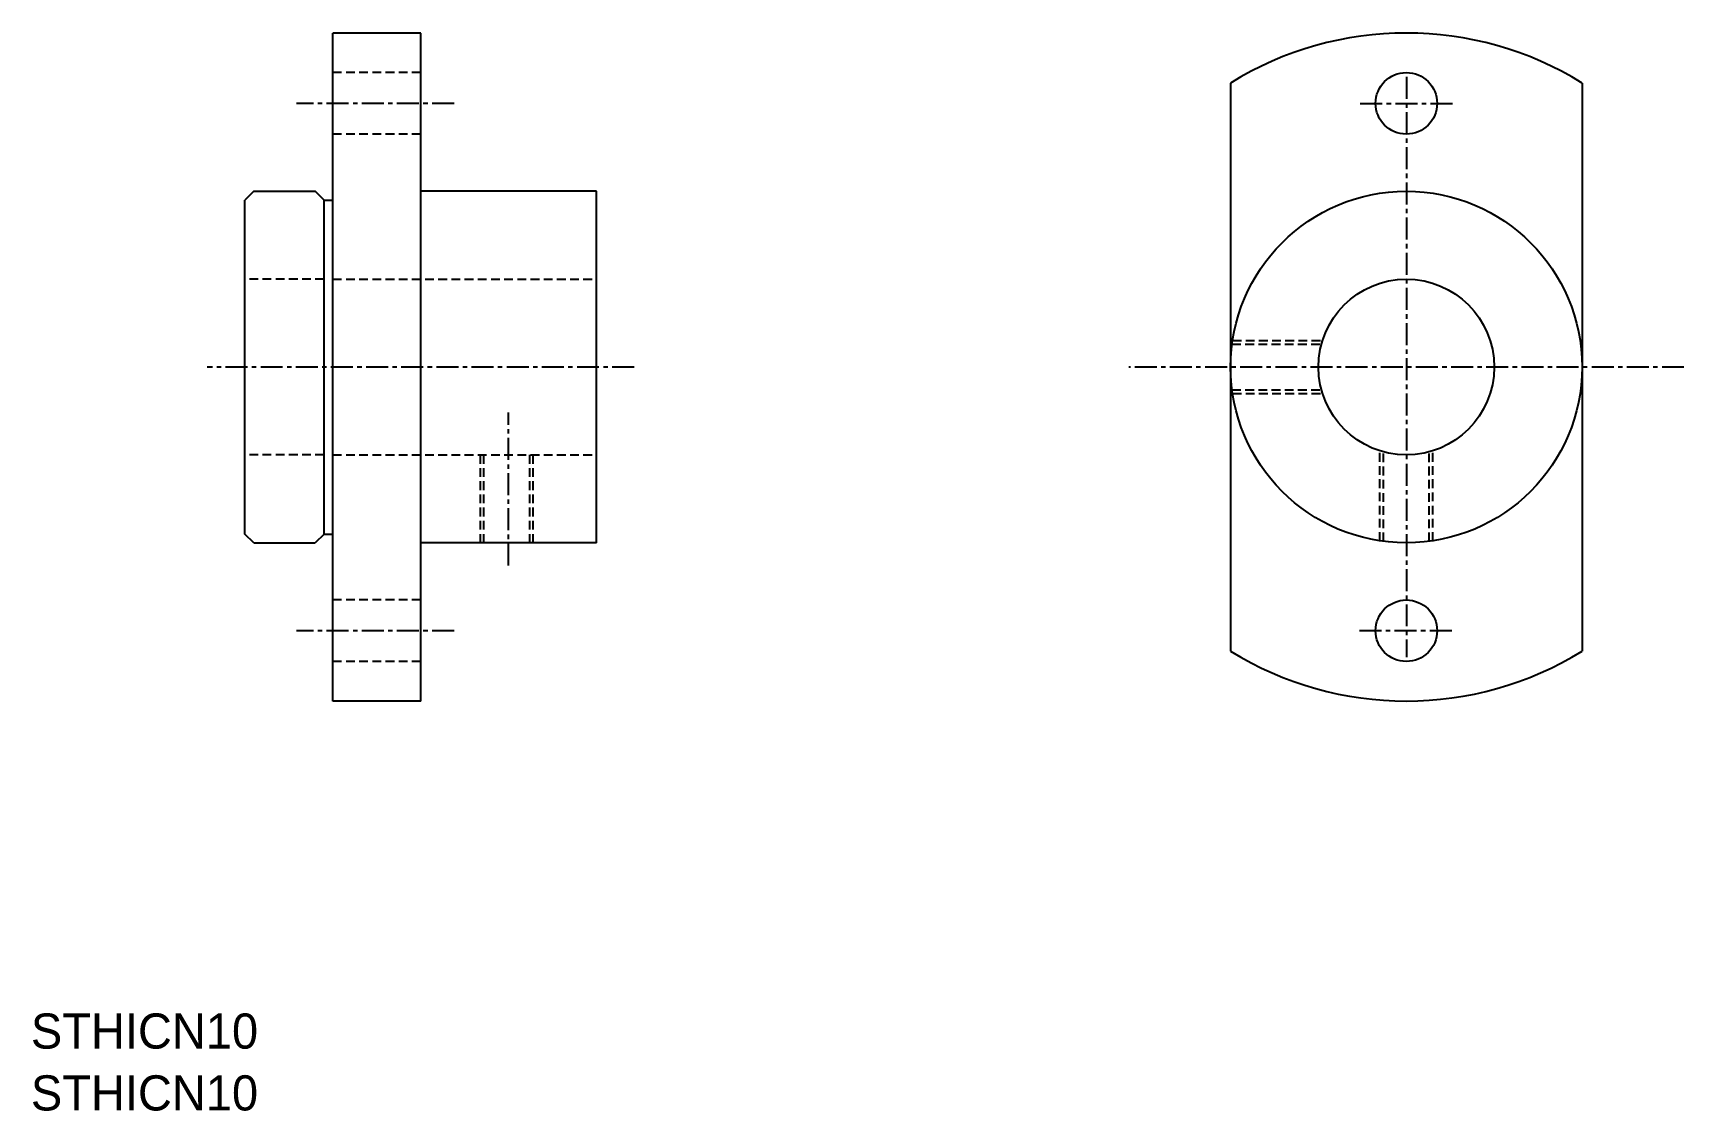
# Model space of a CAD drawing. Extents: x 10.1 to 104.1, y 4 to 65.3.
import ezdxf

# ---------------------------------------------------------------- set-up
doc = ezdxf.new("R2010")
doc.units = 0
doc.linetypes.add('CENTER', pattern=[2, 1.25, -0.25, 0.25, -0.25])
doc.linetypes.add('DASHED', pattern=[0.75, 0.5, -0.25])
doc.layers.get('0').update_dxf_attribs({"linetype": 'CONTINUOUS'})
doc.layers.add('CENTER', color=1, linetype='CENTER')

msp = doc.modelspace()

# ---------------------------------------------------------------- linework, layer by layer
at = {"color": 7, "linetype": 'CONTINUOUS'}
for p, q in [((27.18, 27.279), (27.18, 65.279)), ((32.18, 65.279), (27.18, 65.279)), ((32.18, 27.279), (32.18, 65.279)), ((78.26, 62.434), (78.26, 30.123)), ((98.26, 62.434), (98.26, 30.123)), ((22.68, 56.279), (22.18, 55.779)), ((22.18, 36.779), (22.18, 55.779)), ((22.68, 56.279), (26.18, 56.279)), ((26.68, 55.779), (26.18, 56.279)), ((26.68, 36.779), (26.68, 55.779)), ((26.68, 55.779), (27.18, 55.779)), ((42.18, 56.279), (32.18, 56.279)), ((42.18, 36.279), (42.18, 56.279)), ((22.68, 36.279), (22.18, 36.779)), ((26.68, 36.779), (26.18, 36.279)), ((26.68, 36.779), (27.18, 36.779)), ((22.68, 36.279), (26.18, 36.279)), ((42.18, 36.279), (32.18, 36.279)), ((32.18, 27.279), (27.18, 27.279))]:
    msp.add_line(p, q, dxfattribs=at)
at = {"color": 3, "linetype": 'DASHED'}
for p, q in [((32.18, 63.029), (27.18, 63.029)), ((32.18, 59.529), (27.18, 59.529)), ((26.68, 51.279), (22.18, 51.279)), ((27.18, 51.279), (42.18, 51.279)), ((78.344, 47.579), (83.432, 47.579)), ((78.373, 47.779), (83.49, 47.779)), ((78.344, 44.979), (83.432, 44.979)), ((78.373, 44.779), (83.49, 44.779)), ((86.76, 36.392), (86.76, 41.509)), ((86.96, 36.363), (86.96, 41.451)), ((89.56, 36.363), (89.56, 41.451)), ((89.76, 36.392), (89.76, 41.509)), ((26.68, 41.279), (22.18, 41.279)), ((27.18, 41.279), (42.18, 41.279)), ((35.58, 36.279), (35.58, 41.279)), ((35.78, 36.279), (35.78, 41.279)), ((38.38, 36.279), (38.38, 41.279)), ((38.58, 36.279), (38.58, 41.279)), ((32.18, 33.029), (27.18, 33.029)), ((32.18, 29.529), (27.18, 29.529))]:
    msp.add_line(p, q, dxfattribs=at)
at = {"color": 7, "linetype": 'CONTINUOUS'}
for centre, radius in [((88.26, 61.279), 1.75), ((88.26, 46.279), 10), ((88.26, 46.279), 5), ((88.26, 31.279), 1.75)]:
    msp.add_circle(centre, radius, dxfattribs=at)
for start, end in [(58.24314, 121.75686), (238.24314, 301.75686)]:
    msp.add_arc((88.26, 46.279), 19, start, end, dxfattribs=at)
at = {"layer": 'CENTER', "color": 1, "linetype": 'CENTER'}
for p, q in [((88.26, 62.779), (88.26, 29.779)), ((34.079, 61.279), (25.113, 61.279)), ((85.639, 61.279), (90.881, 61.279)), ((44.324, 46.279), (20.035, 46.279)), ((104.057, 46.279), (72.462, 46.279)), ((37.18, 34.993), (37.18, 43.693)), ((34.079, 31.279), (25.113, 31.279)), ((90.842, 31.279), (85.6, 31.279))]:
    msp.add_line(p, q, dxfattribs=at)

# ---------------------------------------------------------------- texts
at = {"color": 7, "linetype": 'CONTINUOUS'}
for p in [(10, 7.507), (10, 3.988)]:
    msp.add_text('STHICN10', height=2, dxfattribs=at).set_placement(p)

doc.saveas('drawing.dxf')
